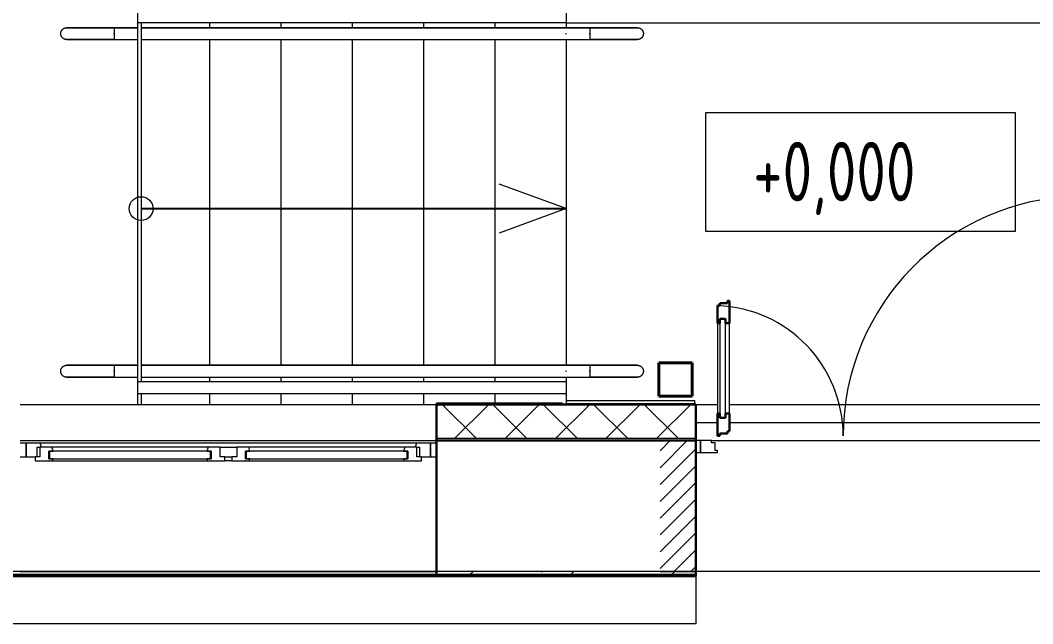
# Model space of a CAD drawing. Header units: millimetres. Extents: x -396912 to 182286, y -43638 to 41610.
# Drawn here: x -52051 to -47794, y 27552 to 30091 of the extents above; entities that cross this region are included whole.
import ezdxf

# ---------------------------------------------------------------- set-up
doc = ezdxf.new("R2010")
doc.units = ezdxf.units.MM
doc.linetypes.add('ADSK_Линия сетки', pattern=[25, 20, -2.5, 0, -2.5])
doc.linetypes.add('ADSK_Штриховая_ш2 п1_5', pattern=[4.5, 3, -1.5])
for name, color, linetype, lineweight in [('_ Окна', 7, 'Continuous', 9), ('Аннотация', 7, 'Continuous', 18), ('Двери', 252, 'Continuous', 9), ('Лестницы', 252, 'Continuous', 9), ('Несущие колонны', 252, 'Continuous', 18), ('Ограждение', 252, 'Continuous', 9), ('Окна', 252, 'Continuous', 9), ('Оси', 252, 'Continuous', 9), ('Отметки', 7, 'Continuous', 9), ('Стены внутренние', 7, 'Continuous', 18), ('Стены наружные', 7, 'Continuous', 18), ('Стены штриховка', 7, 'Continuous', 9)]:
    doc.layers.add(name, color=color, linetype=linetype, lineweight=lineweight)
doc.layers.add('Двери открывание', color=7, linetype='Continuous', lineweight=9, true_color=0xc0c0c0)
doc.layers.add('Узлы', color=7, linetype='Continuous')
doc.styles.add('GOST Common_3', font='', dxfattribs={"height": 3.5})
doc.styles.get('GOST Common_3').set_extended_font_data('GOST 2.304 type A')

# ---------------------------------------------------------------- blocks, each defined once
blk = doc.blocks.new('1 этаж')
at = {"layer": 'Двери', "lineweight": 18, "true_color": 0x636466}
h = blk.add_hatch(dxfattribs=at)
h.set_pattern_fill('FP_2', color=251, style=0, pattern_type=2)
h.set_pattern_definition([(45, (-54187.8, 27129.27), (-35.3553, 35.3553), [])])
h.paths.add_polyline_path([(-53062.8, 26854.3), (-53062.8, 27404.3), (-53212.8, 27404.3), (-53212.8, 26854.3), (-53135.8, 26854.3)])
h.paths.add_polyline_path([(-54912.8, 26854.3), (-54912.8, 27404.3), (-55062.8, 27404.3), (-55062.8, 26854.3)])
at = {"layer": '_ Окна', "color": 251, "true_color": 0x636466}
for p, q in [((-57727.8, 27394.3), (-57752.8, 27394.3)), ((-57727.8, 27336.3), (-57727.8, 27394.3)), ((-56002.8, 27394.3), (-56027.8, 27394.3)), ((-56027.8, 27394.3), (-56027.8, 27336.3)), ((-57752.8, 27336.3), (-57727.8, 27336.3)), ((-57629.8, 27360.3), (-57632.8, 27360.3)), ((-57632.8, 27360.3), (-57632.8, 27328.3)), ((-56952.8, 27360.3), (-57629.8, 27360.3)), ((-57629.8, 27360.3), (-57629.8, 27328.3)), ((-57629.8, 27328.3), (-57629.8, 27360.3)), ((-56952.8, 27328.3), (-56952.8, 27360.3)), ((-56952.8, 27360.3), (-56952.8, 27328.3)), ((-56949.8, 27360.3), (-56952.8, 27360.3)), ((-56949.8, 27328.3), (-56949.8, 27360.3)), ((-56802.8, 27360.3), (-56805.8, 27360.3)), ((-56805.8, 27360.3), (-56805.8, 27328.3)), ((-56125.8, 27360.3), (-56802.8, 27360.3)), ((-56802.8, 27360.3), (-56802.8, 27328.3)), ((-56802.8, 27328.3), (-56802.8, 27360.3)), ((-56125.8, 27328.3), (-56125.8, 27360.3)), ((-56125.8, 27360.3), (-56125.8, 27328.3)), ((-56122.8, 27360.3), (-56125.8, 27360.3)), ((-56122.8, 27328.3), (-56122.8, 27360.3)), ((-56027.8, 27336.3), (-56002.8, 27336.3)), ((-57632.8, 27328.3), (-57629.8, 27328.3)), ((-57629.8, 27328.3), (-56952.8, 27328.3)), ((-56952.8, 27328.3), (-56949.8, 27328.3)), ((-56805.8, 27328.3), (-56802.8, 27328.3)), ((-56802.8, 27328.3), (-56125.8, 27328.3)), ((-56125.8, 27328.3), (-56122.8, 27328.3))]:
    blk.add_line(p, q, dxfattribs=at)
at = {"layer": '_ Окна', "color": 251, "lineweight": 18, "true_color": 0x636466}
for p, q in [((-57668.4, 27394.3), (-57727.8, 27394.3)), ((-57727.8, 27394.3), (-57727.8, 27336.3)), ((-57681.8, 27336.3), (-57681.8, 27377.3)), ((-57681.8, 27377.3), (-57669.8, 27377.3)), ((-57669.8, 27377.3), (-57669.8, 27336.3)), ((-57619.4, 27377.3), (-57669.8, 27377.3)), ((-57663.8, 27377.3), (-57668.4, 27394.3)), ((-57614.8, 27360.3), (-57619.4, 27377.3)), ((-56963.2, 27377.3), (-56967.8, 27360.3)), ((-56912.8, 27377.3), (-56963.2, 27377.3)), ((-56912.8, 27336.3), (-56912.8, 27377.3)), ((-56842.8, 27377.3), (-56842.8, 27336.3)), ((-56792.4, 27377.3), (-56842.8, 27377.3)), ((-56787.8, 27360.3), (-56792.4, 27377.3)), ((-56136.2, 27377.3), (-56140.8, 27360.3)), ((-56085.8, 27377.3), (-56136.2, 27377.3)), ((-56087.2, 27394.3), (-56091.8, 27377.3)), ((-56027.8, 27394.3), (-56087.2, 27394.3)), ((-56085.8, 27336.3), (-56085.8, 27377.3)), ((-56085.8, 27377.3), (-56073.8, 27377.3)), ((-56073.8, 27377.3), (-56073.8, 27336.3)), ((-56027.8, 27336.3), (-56027.8, 27394.3)), ((-57727.8, 27336.3), (-57689.8, 27336.3)), ((-57669.8, 27336.3), (-57689.8, 27336.3)), ((-57689.8, 27336.3), (-57689.8, 27319.3)), ((-57632.8, 27328.3), (-57632.8, 27360.3)), ((-57632.8, 27360.3), (-57614.8, 27360.3)), ((-56967.8, 27360.3), (-56949.8, 27360.3)), ((-56949.8, 27360.3), (-56949.8, 27328.3)), ((-56892.8, 27336.3), (-56912.8, 27336.3)), ((-56892.8, 27319.3), (-56892.8, 27336.3)), ((-56842.8, 27336.3), (-56862.8, 27336.3)), ((-56862.8, 27336.3), (-56862.8, 27319.3)), ((-56805.8, 27328.3), (-56805.8, 27360.3)), ((-56805.8, 27360.3), (-56787.8, 27360.3)), ((-56140.8, 27360.3), (-56122.8, 27360.3)), ((-56122.8, 27360.3), (-56122.8, 27328.3)), ((-56065.8, 27336.3), (-56085.8, 27336.3)), ((-56065.8, 27319.3), (-56065.8, 27336.3)), ((-56065.8, 27336.3), (-56027.8, 27336.3)), ((-57689.8, 27319.3), (-57633.8, 27319.3)), ((-57633.8, 27319.3), (-57632.8, 27320.3)), ((-57614.8, 27328.3), (-57632.8, 27328.3)), ((-57632.8, 27320.3), (-57631.8, 27319.3)), ((-57631.8, 27319.3), (-57617.2, 27319.3)), ((-57617.2, 27319.3), (-57614.8, 27328.3)), ((-56949.8, 27328.3), (-56967.8, 27328.3)), ((-56967.8, 27328.3), (-56965.4, 27319.3)), ((-56965.4, 27319.3), (-56950.8, 27319.3)), ((-56950.8, 27319.3), (-56949.8, 27320.3)), ((-56949.8, 27320.3), (-56948.8, 27319.3)), ((-56948.8, 27319.3), (-56892.8, 27319.3)), ((-56862.8, 27319.3), (-56806.8, 27319.3)), ((-56806.8, 27319.3), (-56805.8, 27320.3)), ((-56787.8, 27328.3), (-56805.8, 27328.3)), ((-56805.8, 27320.3), (-56804.8, 27319.3)), ((-56804.8, 27319.3), (-56790.2, 27319.3)), ((-56790.2, 27319.3), (-56787.8, 27328.3)), ((-56122.8, 27328.3), (-56140.8, 27328.3)), ((-56140.8, 27328.3), (-56138.4, 27319.3)), ((-56138.4, 27319.3), (-56123.8, 27319.3)), ((-56123.8, 27319.3), (-56122.8, 27320.3)), ((-56122.8, 27320.3), (-56121.8, 27319.3)), ((-56121.8, 27319.3), (-56065.8, 27319.3))]:
    blk.add_line(p, q, dxfattribs=at)
at = {"layer": 'Аннотация', "color": 251, "lineweight": 20, "true_color": 0x636466}
for p, q in [((-54869.9, 28284.4), (-54869.9, 28784.4)), ((-54869.9, 28784.4), (-53569.9, 28784.4)), ((-53569.9, 28784.4), (-53569.9, 28284.4)), ((-55457.8, 28380.3), (-55739.7, 28482.9)), ((-55457.8, 28380.3), (-55739.7, 28277.7)), ((-53569.9, 28284.4), (-54869.9, 28284.4))]:
    blk.add_line(p, q, dxfattribs=at)
blk.add_circle((-57244.8, 28380.3), 50, dxfattribs=at)
at = {"layer": 'Двери', "color": 251, "lineweight": 30, "true_color": 0x636466}
for p, q in [((-54811.8, 27972.3), (-54820.8, 27972.3)), ((-54820.8, 27972.3), (-54820.8, 27898.3)), ((-54779.8, 27982.3), (-54811.8, 27982.3)), ((-54811.8, 27982.3), (-54811.8, 27972.3)), ((-54770.8, 27992.3), (-54779.8, 27992.3)), ((-54779.8, 27992.3), (-54779.8, 27982.3)), ((-54770.8, 27898.3), (-54770.8, 27992.3)), ((-54811.8, 27898.3), (-54820.8, 27898.3)), ((-54811.8, 27916.3), (-54811.8, 27898.3)), ((-54787.8, 27916.3), (-54811.8, 27916.3)), ((-54787.8, 27898.3), (-54787.8, 27916.3)), ((-54770.8, 27898.3), (-54787.8, 27898.3)), ((-54820.8, 27518.3), (-54820.8, 27424.3)), ((-54811.8, 27518.3), (-54820.8, 27518.3)), ((-54811.8, 27500.3), (-54811.8, 27518.3)), ((-54787.8, 27518.3), (-54787.8, 27500.3)), ((-54770.8, 27518.3), (-54787.8, 27518.3)), ((-54770.8, 27444.3), (-54770.8, 27518.3)), ((-54787.8, 27500.3), (-54811.8, 27500.3)), ((-54820.8, 27424.3), (-54811.8, 27424.3)), ((-54811.8, 27424.3), (-54811.8, 27434.3)), ((-54811.8, 27434.3), (-54779.8, 27434.3)), ((-54779.8, 27434.3), (-54779.8, 27444.3)), ((-54779.8, 27444.3), (-54770.8, 27444.3))]:
    blk.add_line(p, q, dxfattribs=at)
at = {"layer": 'Двери', "color": 251, "true_color": 0x636466}
for p, q in [((-54820.8, 27898.3), (-54820.8, 27518.3)), ((-54811.8, 27916.3), (-54811.8, 27500.3)), ((-54787.8, 27916.3), (-54811.8, 27916.3)), ((-54787.8, 27500.3), (-54787.8, 27916.3)), ((-54770.8, 27518.3), (-54770.8, 27898.3)), ((-54811.8, 27500.3), (-54787.8, 27500.3)), ((-54912.8, 27404.3), (-54912.8, 27354.3)), ((-54892.8, 27404.3), (-54912.8, 27404.3)), ((-54892.8, 27354.3), (-54892.8, 27404.3)), ((-54845.8, 27404.3), (-54892.8, 27404.3)), ((-54892.8, 27404.3), (-54892.8, 27354.3)), ((-54845.8, 27395.3), (-54845.8, 27404.3)), ((-54830.8, 27395.3), (-54845.8, 27395.3)), ((-54830.8, 27363.3), (-54830.8, 27395.3)), ((-54912.8, 27354.3), (-54892.8, 27354.3)), ((-54892.8, 27354.3), (-54820.8, 27354.3)), ((-54820.8, 27363.3), (-54830.8, 27363.3)), ((-54820.8, 27354.3), (-54820.8, 27363.3))]:
    blk.add_line(p, q, dxfattribs=at)
at = {"layer": 'Двери', "color": 251, "linetype": 'ADSK_Штриховая_ш2 п1_5', "true_color": 0x636466}
for p, q in [((-54912.8, 27404.3), (-55062.8, 27404.3)), ((-54912.8, 26854.3), (-54912.8, 27404.3)), ((-55062.8, 26854.3), (-54912.8, 26854.3))]:
    blk.add_line(p, q, dxfattribs=at)
at = {"layer": 'Двери открывание', "color": 251, "true_color": 0x636466}
for centre, radius, start, end in [((-53284.8, 27424.3), 1008, 91.1369, 180), ((-54840.8, 27424.3), 548, 0, 87.9084)]:
    blk.add_arc(centre, radius, start, end, dxfattribs=at)
at = {"layer": 'Лестницы', "color": 251, "true_color": 0x636466}
for p, q in [((-56957.8, 29161.3), (-56957.8, 29141.3)), ((-56957.8, 29161.3), (-56957.8, 29141.3)), ((-56657.8, 29161.3), (-56657.8, 29141.3)), ((-56657.8, 29161.3), (-56657.8, 29141.3)), ((-56357.8, 29161.3), (-56357.8, 29141.3)), ((-56357.8, 29161.3), (-56357.8, 29141.3)), ((-56057.8, 29161.3), (-56057.8, 29141.3)), ((-56057.8, 29161.3), (-56057.8, 29141.3)), ((-55757.8, 29161.3), (-55757.8, 29141.3)), ((-55757.8, 29161.3), (-55757.8, 29141.3)), ((-55457.8, 29161.3), (-55457.8, 29141.3)), ((-55457.8, 29161.3), (-55457.8, 29141.3)), ((-56957.8, 29091.3), (-56957.8, 27721.3)), ((-56957.8, 29091.3), (-56957.8, 27721.3)), ((-56657.8, 29091.3), (-56657.8, 27721.3)), ((-56657.8, 29091.3), (-56657.8, 27721.3)), ((-56357.8, 29091.3), (-56357.8, 27721.3)), ((-56357.8, 29091.3), (-56357.8, 27721.3)), ((-56057.8, 29091.3), (-56057.8, 27721.3)), ((-56057.8, 29091.3), (-56057.8, 27721.3)), ((-55757.8, 29091.3), (-55757.8, 27721.3)), ((-55757.8, 29091.3), (-55757.8, 27721.3)), ((-55457.8, 29091.3), (-55457.8, 27721.3)), ((-55457.8, 29091.3), (-55457.8, 27721.3)), ((-56957.8, 27671.3), (-56957.8, 27651.3)), ((-56957.8, 27671.3), (-56957.8, 27651.3)), ((-56657.8, 27671.3), (-56657.8, 27651.3)), ((-56657.8, 27671.3), (-56657.8, 27651.3)), ((-56357.8, 27671.3), (-56357.8, 27651.3)), ((-56357.8, 27671.3), (-56357.8, 27651.3)), ((-56057.8, 27671.3), (-56057.8, 27651.3)), ((-56057.8, 27671.3), (-56057.8, 27651.3)), ((-55757.8, 27671.3), (-55757.8, 27651.3)), ((-55757.8, 27671.3), (-55757.8, 27651.3)), ((-55457.8, 27671.3), (-55457.8, 27651.3)), ((-55457.8, 27671.3), (-55457.8, 27651.3)), ((-56957.8, 27601.3), (-56957.8, 27556.3)), ((-56957.8, 27601.3), (-56957.8, 27556.3)), ((-56657.8, 27601.3), (-56657.8, 27556.3)), ((-56657.8, 27601.3), (-56657.8, 27556.3)), ((-56357.8, 27601.3), (-56357.8, 27556.3)), ((-56357.8, 27601.3), (-56357.8, 27556.3)), ((-56057.8, 27601.3), (-56057.8, 27556.3)), ((-56057.8, 27601.3), (-56057.8, 27556.3)), ((-55757.8, 27601.3), (-55757.8, 27561.3)), ((-55757.8, 27601.3), (-55757.8, 27561.3)), ((-55457.8, 27601.3), (-55457.8, 27573.8)), ((-55457.8, 27601.3), (-55457.8, 27573.8)), ((-55457.8, 27558.8), (-55457.8, 27556.3)), ((-55457.8, 27558.8), (-55457.8, 27556.3)), ((-54912.8, 27480.3), (-54820.8, 27480.3)), ((-54770.8, 27480.3), (-53354.8, 27480.3))]:
    blk.add_line(p, q, dxfattribs=at)
at = {"layer": 'Несущие колонны', "color": 251, "lineweight": 40, "true_color": 0x636466}
for p, q in [((-55067.8, 27591.3), (-55067.8, 27731.3)), ((-55067.8, 27731.3), (-54927.8, 27731.3)), ((-54927.8, 27731.3), (-55067.8, 27731.3)), ((-55067.8, 27731.3), (-55067.8, 27591.3)), ((-54927.8, 27731.3), (-54927.8, 27591.3)), ((-54927.8, 27591.3), (-54927.8, 27731.3)), ((-54927.8, 27591.3), (-55067.8, 27591.3)), ((-55067.8, 27591.3), (-54927.8, 27591.3))]:
    blk.add_line(p, q, dxfattribs=at)
at = {"layer": 'Ограждение', "color": 251, "true_color": 0x636466}
for p, q in [((-57257.8, 29161.3), (-57257.8, 29211.3)), ((-55457.8, 29211.3), (-55457.8, 29161.3)), ((-55457.8, 29161.3), (-57257.8, 29161.3)), ((-55457.8, 29161.3), (-53212.8, 29161.3)), ((-57257.8, 29141.3), (-57357.8, 29141.3)), ((-57357.8, 29141.3), (-57357.8, 29091.3)), ((-57357.8, 29141.3), (-57257.8, 29141.3)), ((-57357.8, 29118.6), (-57357.8, 29113.9)), ((-57357.8, 29116.3), (-57357.8, 29118.6)), ((-55451.3, 29141.3), (-57244.8, 29141.3)), ((-57244.8, 29141.3), (-55457.8, 29141.3)), ((-55457.8, 29141.3), (-55357.8, 29141.3)), ((-55357.8, 29141.3), (-55451.3, 29141.3)), ((-55357.8, 29141.3), (-55357.8, 29091.3)), ((-55357.8, 29113.9), (-55357.8, 29118.6)), ((-55357.8, 29118.6), (-55357.8, 29116.3)), ((-57357.8, 29113.9), (-57357.8, 29116.3)), ((-57357.8, 29091.3), (-57257.8, 29091.3)), ((-57357.8, 29091.3), (-57257.8, 29091.3)), ((-57244.8, 29091.3), (-55451.3, 29091.3)), ((-57244.8, 29091.3), (-55457.8, 29091.3)), ((-55457.8, 29091.3), (-55357.8, 29091.3)), ((-55451.3, 29091.3), (-55357.8, 29091.3)), ((-55357.8, 29116.3), (-55357.8, 29113.9)), ((-57257.8, 27721.3), (-57357.8, 27721.3)), ((-57357.8, 27721.3), (-57357.8, 27671.3)), ((-57357.8, 27721.3), (-57257.8, 27721.3)), ((-55451.3, 27721.3), (-57244.8, 27721.3)), ((-57244.8, 27721.3), (-55457.8, 27721.3)), ((-55457.8, 27721.3), (-55357.8, 27721.3)), ((-55357.8, 27721.3), (-55451.3, 27721.3)), ((-55357.8, 27721.3), (-55357.8, 27671.3)), ((-57357.8, 27698.6), (-57357.8, 27693.9)), ((-57357.8, 27696.3), (-57357.8, 27698.6)), ((-57357.8, 27693.9), (-57357.8, 27696.3)), ((-57357.8, 27671.3), (-57257.8, 27671.3)), ((-57357.8, 27671.3), (-57257.8, 27671.3)), ((-57244.8, 27671.3), (-55451.3, 27671.3)), ((-57244.8, 27671.3), (-55457.8, 27671.3)), ((-55457.8, 27671.3), (-55357.8, 27671.3)), ((-55451.3, 27671.3), (-55357.8, 27671.3)), ((-55357.8, 27693.9), (-55357.8, 27698.6)), ((-55357.8, 27698.6), (-55357.8, 27696.3)), ((-55357.8, 27696.3), (-55357.8, 27693.9)), ((-57257.8, 27601.3), (-57257.8, 27651.3)), ((-55457.8, 27651.3), (-57257.8, 27651.3)), ((-55457.8, 27651.3), (-55457.8, 27601.3)), ((-55457.8, 27601.3), (-57257.8, 27601.3)), ((-57752.8, 26854.3), (-56002.8, 26854.3)), ((-54912.8, 26834.3), (-54912.8, 26634.3)), ((-54912.8, 26634.3), (-58442.8, 26634.3))]:
    blk.add_line(p, q, dxfattribs=at)
at = {"layer": 'Ограждение', "color": 251, "true_color": 0x636466, "flags": 128}
for points in [[(-57582.8, 29116.3), (-57582.8, 29117.3), (-57582.7, 29118.3), (-57582.6, 29119.3), (-57582.5, 29120.3), (-57582.3, 29121.2), (-57582.1, 29122.2), (-57581.8, 29123.2), (-57581.5, 29124.1), (-57581.2, 29125.1), (-57580.8, 29126), (-57580.4, 29126.9), (-57580, 29127.8), (-57579.5, 29128.7), (-57579, 29129.5), (-57578.4, 29130.4), (-57577.9, 29131.2), (-57577.2, 29132), (-57576.6, 29132.8), (-57575.9, 29133.5), (-57575.2, 29134.2), (-57574.5, 29134.9), (-57573.7, 29135.5), (-57572.9, 29136.2), (-57572.1, 29136.7), (-57571.3, 29137.3), (-57570.5, 29137.8), (-57569.6, 29138.3), (-57568.7, 29138.8), (-57567.8, 29139.2), (-57566.9, 29139.6), (-57565.9, 29139.9), (-57565, 29140.2), (-57564, 29140.5), (-57563, 29140.7), (-57562.1, 29140.9), (-57561.1, 29141.1), (-57560.1, 29141.2), (-57559.1, 29141.2), (-57558.1, 29141.3), (-57557.8, 29141.3)], [(-57357.8, 29141.3), (-57365.8, 29141.3), (-57373.8, 29141.3), (-57381.7, 29141.3), (-57389.7, 29141.3), (-57397.5, 29141.3), (-57405.3, 29141.3), (-57413.1, 29141.3), (-57420.7, 29141.3), (-57428.3, 29141.3), (-57435.7, 29141.3), (-57443, 29141.3), (-57450.2, 29141.3), (-57457.2, 29141.3), (-57464, 29141.3), (-57470.7, 29141.3), (-57477.2, 29141.3), (-57483.6, 29141.3), (-57489.7, 29141.3), (-57495.6, 29141.3), (-57501.3, 29141.3), (-57506.7, 29141.3), (-57511.9, 29141.3), (-57516.9, 29141.3), (-57521.6, 29141.3), (-57526.1, 29141.3), (-57530.3, 29141.3), (-57534.2, 29141.3), (-57537.8, 29141.3), (-57541.2, 29141.3), (-57544.2, 29141.3), (-57547, 29141.3), (-57549.4, 29141.3), (-57551.5, 29141.3), (-57553.4, 29141.3), (-57554.9, 29141.3), (-57556.1, 29141.3), (-57557, 29141.3), (-57557.5, 29141.3), (-57557.8, 29141.3), (-57557.8, 29141.3)], [(-57557.8, 29141.3), (-57557.6, 29141.3), (-57557.2, 29141.3), (-57556.4, 29141.3), (-57555.2, 29141.3), (-57553.8, 29141.3), (-57552.1, 29141.3), (-57550, 29141.3), (-57547.6, 29141.3), (-57545, 29141.3), (-57542, 29141.3), (-57538.8, 29141.3), (-57535.2, 29141.3), (-57531.4, 29141.3), (-57527.3, 29141.3), (-57522.9, 29141.3), (-57518.2, 29141.3), (-57513.3, 29141.3), (-57508.2, 29141.3), (-57502.8, 29141.3), (-57497.1, 29141.3), (-57491.3, 29141.3), (-57485.2, 29141.3), (-57479, 29141.3), (-57472.5, 29141.3), (-57465.9, 29141.3), (-57459, 29141.3), (-57452.1, 29141.3), (-57444.9, 29141.3), (-57437.7, 29141.3), (-57430.3, 29141.3), (-57422.8, 29141.3), (-57415.1, 29141.3), (-57407.4, 29141.3), (-57399.6, 29141.3), (-57391.8, 29141.3), (-57383.9, 29141.3), (-57375.9, 29141.3), (-57368, 29141.3), (-57360, 29141.3), (-57357.8, 29141.3)], [(-55357.8, 29141.3), (-55349.8, 29141.3), (-55341.8, 29141.3), (-55333.9, 29141.3), (-55325.9, 29141.3), (-55318.1, 29141.3), (-55310.3, 29141.3), (-55302.5, 29141.3), (-55294.9, 29141.3), (-55287.3, 29141.3), (-55279.9, 29141.3), (-55272.6, 29141.3), (-55265.4, 29141.3), (-55258.4, 29141.3), (-55251.6, 29141.3), (-55244.9, 29141.3), (-55238.4, 29141.3), (-55232, 29141.3), (-55225.9, 29141.3), (-55220, 29141.3), (-55214.3, 29141.3), (-55208.9, 29141.3), (-55203.7, 29141.3), (-55198.7, 29141.3), (-55194, 29141.3), (-55189.5, 29141.3), (-55185.3, 29141.3), (-55181.4, 29141.3), (-55177.8, 29141.3), (-55174.4, 29141.3), (-55171.4, 29141.3), (-55168.6, 29141.3), (-55166.2, 29141.3), (-55164.1, 29141.3), (-55162.2, 29141.3), (-55160.7, 29141.3), (-55159.5, 29141.3), (-55158.6, 29141.3), (-55158.1, 29141.3), (-55157.8, 29141.3), (-55157.8, 29141.3)], [(-55157.8, 29141.3), (-55158, 29141.3), (-55158.4, 29141.3), (-55159.2, 29141.3), (-55160.4, 29141.3), (-55161.8, 29141.3), (-55163.5, 29141.3), (-55165.6, 29141.3), (-55168, 29141.3), (-55170.6, 29141.3), (-55173.6, 29141.3), (-55176.9, 29141.3), (-55180.4, 29141.3), (-55184.2, 29141.3), (-55188.4, 29141.3), (-55192.7, 29141.3), (-55197.4, 29141.3), (-55202.3, 29141.3), (-55207.4, 29141.3), (-55212.8, 29141.3), (-55218.5, 29141.3), (-55224.3, 29141.3), (-55230.4, 29141.3), (-55236.6, 29141.3), (-55243.1, 29141.3), (-55249.7, 29141.3), (-55256.6, 29141.3), (-55263.5, 29141.3), (-55270.7, 29141.3), (-55277.9, 29141.3), (-55285.3, 29141.3), (-55292.8, 29141.3), (-55300.5, 29141.3), (-55308.2, 29141.3), (-55316, 29141.3), (-55323.8, 29141.3), (-55331.7, 29141.3), (-55339.7, 29141.3), (-55347.6, 29141.3), (-55355.6, 29141.3), (-55357.8, 29141.3)], [(-55157.8, 29141.3), (-55156.8, 29141.2), (-55155.8, 29141.2), (-55154.8, 29141.1), (-55153.8, 29140.9), (-55152.8, 29140.8), (-55151.9, 29140.6), (-55150.9, 29140.3), (-55149.9, 29140), (-55149, 29139.7), (-55148.1, 29139.3), (-55147.2, 29138.9), (-55146.3, 29138.4), (-55145.4, 29138), (-55144.5, 29137.5), (-55143.7, 29136.9), (-55142.9, 29136.3), (-55142.1, 29135.7), (-55141.3, 29135.1), (-55140.6, 29134.4), (-55139.9, 29133.7), (-55139.2, 29133), (-55138.5, 29132.2), (-55137.9, 29131.4), (-55137.3, 29130.6), (-55136.8, 29129.8), (-55136.2, 29128.9), (-55135.8, 29128.1), (-55135.3, 29127.2), (-55134.9, 29126.3), (-55134.5, 29125.3), (-55134.2, 29124.4), (-55133.9, 29123.4), (-55133.6, 29122.5), (-55133.4, 29121.5), (-55133.2, 29120.5), (-55133, 29119.5), (-55132.9, 29118.5), (-55132.8, 29117.5), (-55132.8, 29116.5), (-55132.8, 29116.3)], [(-57557.8, 29091.3), (-57558.8, 29091.3), (-57559.8, 29091.3), (-57560.8, 29091.4), (-57561.8, 29091.6), (-57562.8, 29091.8), (-57563.7, 29092), (-57564.7, 29092.2), (-57565.7, 29092.5), (-57566.6, 29092.9), (-57567.5, 29093.2), (-57568.5, 29093.7), (-57569.3, 29094.1), (-57570.2, 29094.6), (-57571.1, 29095.1), (-57571.9, 29095.6), (-57572.7, 29096.2), (-57573.5, 29096.8), (-57574.3, 29097.5), (-57575, 29098.1), (-57575.7, 29098.9), (-57576.4, 29099.6), (-57577.1, 29100.3), (-57577.7, 29101.1), (-57578.3, 29101.9), (-57578.8, 29102.8), (-57579.4, 29103.6), (-57579.9, 29104.5), (-57580.3, 29105.4), (-57580.7, 29106.3), (-57581.1, 29107.2), (-57581.4, 29108.1), (-57581.8, 29109.1), (-57582, 29110.1), (-57582.2, 29111), (-57582.4, 29112), (-57582.6, 29113), (-57582.7, 29114), (-57582.8, 29115), (-57582.8, 29116), (-57582.8, 29116.3)], [(-57357.8, 29091.3), (-57365.8, 29091.3), (-57373.8, 29091.3), (-57381.7, 29091.3), (-57389.7, 29091.3), (-57397.5, 29091.3), (-57405.3, 29091.3), (-57413.1, 29091.3), (-57420.7, 29091.3), (-57428.3, 29091.3), (-57435.7, 29091.3), (-57443, 29091.3), (-57450.2, 29091.3), (-57457.2, 29091.3), (-57464, 29091.3), (-57470.7, 29091.3), (-57477.2, 29091.3), (-57483.6, 29091.3), (-57489.7, 29091.3), (-57495.6, 29091.3), (-57501.3, 29091.3), (-57506.7, 29091.3), (-57511.9, 29091.3), (-57516.9, 29091.3), (-57521.6, 29091.3), (-57526.1, 29091.3), (-57530.3, 29091.3), (-57534.2, 29091.3), (-57537.8, 29091.3), (-57541.2, 29091.3), (-57544.2, 29091.3), (-57547, 29091.3), (-57549.4, 29091.3), (-57551.5, 29091.3), (-57553.4, 29091.3), (-57554.9, 29091.3), (-57556.1, 29091.3), (-57557, 29091.3), (-57557.5, 29091.3), (-57557.8, 29091.3), (-57557.8, 29091.3)], [(-57557.8, 29091.3), (-57557.6, 29091.3), (-57557.2, 29091.3), (-57556.4, 29091.3), (-57555.2, 29091.3), (-57553.8, 29091.3), (-57552.1, 29091.3), (-57550, 29091.3), (-57547.6, 29091.3), (-57545, 29091.3), (-57542, 29091.3), (-57538.8, 29091.3), (-57535.2, 29091.3), (-57531.4, 29091.3), (-57527.3, 29091.3), (-57522.9, 29091.3), (-57518.2, 29091.3), (-57513.3, 29091.3), (-57508.2, 29091.3), (-57502.8, 29091.3), (-57497.1, 29091.3), (-57491.3, 29091.3), (-57485.2, 29091.3), (-57479, 29091.3), (-57472.5, 29091.3), (-57465.9, 29091.3), (-57459, 29091.3), (-57452.1, 29091.3), (-57444.9, 29091.3), (-57437.7, 29091.3), (-57430.3, 29091.3), (-57422.8, 29091.3), (-57415.1, 29091.3), (-57407.4, 29091.3), (-57399.6, 29091.3), (-57391.8, 29091.3), (-57383.9, 29091.3), (-57375.9, 29091.3), (-57368, 29091.3), (-57360, 29091.3), (-57357.8, 29091.3)], [(-55357.8, 29091.3), (-55349.8, 29091.3), (-55341.8, 29091.3), (-55333.9, 29091.3), (-55325.9, 29091.3), (-55318.1, 29091.3), (-55310.3, 29091.3), (-55302.5, 29091.3), (-55294.9, 29091.3), (-55287.3, 29091.3), (-55279.9, 29091.3), (-55272.6, 29091.3), (-55265.4, 29091.3), (-55258.4, 29091.3), (-55251.6, 29091.3), (-55244.9, 29091.3), (-55238.4, 29091.3), (-55232, 29091.3), (-55225.9, 29091.3), (-55220, 29091.3), (-55214.3, 29091.3), (-55208.9, 29091.3), (-55203.7, 29091.3), (-55198.7, 29091.3), (-55194, 29091.3), (-55189.5, 29091.3), (-55185.3, 29091.3), (-55181.4, 29091.3), (-55177.8, 29091.3), (-55174.4, 29091.3), (-55171.4, 29091.3), (-55168.6, 29091.3), (-55166.2, 29091.3), (-55164.1, 29091.3), (-55162.2, 29091.3), (-55160.7, 29091.3), (-55159.5, 29091.3), (-55158.6, 29091.3), (-55158.1, 29091.3), (-55157.8, 29091.3), (-55157.8, 29091.3)], [(-55157.8, 29091.3), (-55158, 29091.3), (-55158.4, 29091.3), (-55159.2, 29091.3), (-55160.4, 29091.3), (-55161.8, 29091.3), (-55163.5, 29091.3), (-55165.6, 29091.3), (-55168, 29091.3), (-55170.6, 29091.3), (-55173.6, 29091.3), (-55176.9, 29091.3), (-55180.4, 29091.3), (-55184.2, 29091.3), (-55188.4, 29091.3), (-55192.7, 29091.3), (-55197.4, 29091.3), (-55202.3, 29091.3), (-55207.4, 29091.3), (-55212.8, 29091.3), (-55218.5, 29091.3), (-55224.3, 29091.3), (-55230.4, 29091.3), (-55236.6, 29091.3), (-55243.1, 29091.3), (-55249.7, 29091.3), (-55256.6, 29091.3), (-55263.5, 29091.3), (-55270.7, 29091.3), (-55277.9, 29091.3), (-55285.3, 29091.3), (-55292.8, 29091.3), (-55300.5, 29091.3), (-55308.2, 29091.3), (-55316, 29091.3), (-55323.8, 29091.3), (-55331.7, 29091.3), (-55339.7, 29091.3), (-55347.6, 29091.3), (-55355.6, 29091.3), (-55357.8, 29091.3)], [(-55132.8, 29116.3), (-55132.8, 29115.3), (-55132.9, 29114.3), (-55133, 29113.3), (-55133.1, 29112.3), (-55133.3, 29111.3), (-55133.5, 29110.3), (-55133.8, 29109.4), (-55134.1, 29108.4), (-55134.4, 29107.5), (-55134.8, 29106.5), (-55135.2, 29105.6), (-55135.6, 29104.7), (-55136.1, 29103.8), (-55136.6, 29103), (-55137.2, 29102.2), (-55137.7, 29101.3), (-55138.4, 29100.5), (-55139, 29099.8), (-55139.7, 29099), (-55140.4, 29098.3), (-55141.1, 29097.7), (-55141.9, 29097), (-55142.7, 29096.4), (-55143.5, 29095.8), (-55144.3, 29095.2), (-55145.1, 29094.7), (-55146, 29094.2), (-55146.9, 29093.8), (-55147.8, 29093.3), (-55148.7, 29093), (-55149.7, 29092.6), (-55150.6, 29092.3), (-55151.6, 29092.1), (-55152.6, 29091.8), (-55153.6, 29091.6), (-55154.5, 29091.5), (-55155.5, 29091.4), (-55156.5, 29091.3), (-55157.5, 29091.3), (-55157.8, 29091.3)], [(-57582.8, 27696.3), (-57582.8, 27697.3), (-57582.7, 27698.3), (-57582.6, 27699.3), (-57582.5, 27700.3), (-57582.3, 27701.2), (-57582.1, 27702.2), (-57581.8, 27703.2), (-57581.5, 27704.1), (-57581.2, 27705.1), (-57580.8, 27706), (-57580.4, 27706.9), (-57580, 27707.8), (-57579.5, 27708.7), (-57579, 27709.5), (-57578.4, 27710.4), (-57577.9, 27711.2), (-57577.2, 27712), (-57576.6, 27712.8), (-57575.9, 27713.5), (-57575.2, 27714.2), (-57574.5, 27714.9), (-57573.7, 27715.5), (-57572.9, 27716.2), (-57572.1, 27716.7), (-57571.3, 27717.3), (-57570.5, 27717.8), (-57569.6, 27718.3), (-57568.7, 27718.8), (-57567.8, 27719.2), (-57566.9, 27719.6), (-57565.9, 27719.9), (-57565, 27720.2), (-57564, 27720.5), (-57563, 27720.7), (-57562.1, 27720.9), (-57561.1, 27721.1), (-57560.1, 27721.2), (-57559.1, 27721.2), (-57558.1, 27721.3), (-57557.8, 27721.3)], [(-57357.8, 27721.3), (-57365.8, 27721.3), (-57373.8, 27721.3), (-57381.7, 27721.3), (-57389.7, 27721.3), (-57397.5, 27721.3), (-57405.3, 27721.3), (-57413.1, 27721.3), (-57420.7, 27721.3), (-57428.3, 27721.3), (-57435.7, 27721.3), (-57443, 27721.3), (-57450.2, 27721.3), (-57457.2, 27721.3), (-57464, 27721.3), (-57470.7, 27721.3), (-57477.2, 27721.3), (-57483.6, 27721.3), (-57489.7, 27721.3), (-57495.6, 27721.3), (-57501.3, 27721.3), (-57506.7, 27721.3), (-57511.9, 27721.3), (-57516.9, 27721.3), (-57521.6, 27721.3), (-57526.1, 27721.3), (-57530.3, 27721.3), (-57534.2, 27721.3), (-57537.8, 27721.3), (-57541.2, 27721.3), (-57544.2, 27721.3), (-57547, 27721.3), (-57549.4, 27721.3), (-57551.5, 27721.3), (-57553.4, 27721.3), (-57554.9, 27721.3), (-57556.1, 27721.3), (-57557, 27721.3), (-57557.5, 27721.3), (-57557.8, 27721.3), (-57557.8, 27721.3)], [(-57557.8, 27721.3), (-57557.6, 27721.3), (-57557.2, 27721.3), (-57556.4, 27721.3), (-57555.2, 27721.3), (-57553.8, 27721.3), (-57552.1, 27721.3), (-57550, 27721.3), (-57547.6, 27721.3), (-57545, 27721.3), (-57542, 27721.3), (-57538.8, 27721.3), (-57535.2, 27721.3), (-57531.4, 27721.3), (-57527.3, 27721.3), (-57522.9, 27721.3), (-57518.2, 27721.3), (-57513.3, 27721.3), (-57508.2, 27721.3), (-57502.8, 27721.3), (-57497.1, 27721.3), (-57491.3, 27721.3), (-57485.2, 27721.3), (-57479, 27721.3), (-57472.5, 27721.3), (-57465.9, 27721.3), (-57459, 27721.3), (-57452.1, 27721.3), (-57444.9, 27721.3), (-57437.7, 27721.3), (-57430.3, 27721.3), (-57422.8, 27721.3), (-57415.1, 27721.3), (-57407.4, 27721.3), (-57399.6, 27721.3), (-57391.8, 27721.3), (-57383.9, 27721.3), (-57375.9, 27721.3), (-57368, 27721.3), (-57360, 27721.3), (-57357.8, 27721.3)], [(-55357.8, 27721.3), (-55349.8, 27721.3), (-55341.8, 27721.3), (-55333.9, 27721.3), (-55325.9, 27721.3), (-55318.1, 27721.3), (-55310.3, 27721.3), (-55302.5, 27721.3), (-55294.9, 27721.3), (-55287.3, 27721.3), (-55279.9, 27721.3), (-55272.6, 27721.3), (-55265.4, 27721.3), (-55258.4, 27721.3), (-55251.6, 27721.3), (-55244.9, 27721.3), (-55238.4, 27721.3), (-55232, 27721.3), (-55225.9, 27721.3), (-55220, 27721.3), (-55214.3, 27721.3), (-55208.9, 27721.3), (-55203.7, 27721.3), (-55198.7, 27721.3), (-55194, 27721.3), (-55189.5, 27721.3), (-55185.3, 27721.3), (-55181.4, 27721.3), (-55177.8, 27721.3), (-55174.4, 27721.3), (-55171.4, 27721.3), (-55168.6, 27721.3), (-55166.2, 27721.3), (-55164.1, 27721.3), (-55162.2, 27721.3), (-55160.7, 27721.3), (-55159.5, 27721.3), (-55158.6, 27721.3), (-55158.1, 27721.3), (-55157.8, 27721.3), (-55157.8, 27721.3)], [(-55157.8, 27721.3), (-55158, 27721.3), (-55158.4, 27721.3), (-55159.2, 27721.3), (-55160.4, 27721.3), (-55161.8, 27721.3), (-55163.5, 27721.3), (-55165.6, 27721.3), (-55168, 27721.3), (-55170.6, 27721.3), (-55173.6, 27721.3), (-55176.9, 27721.3), (-55180.4, 27721.3), (-55184.2, 27721.3), (-55188.4, 27721.3), (-55192.7, 27721.3), (-55197.4, 27721.3), (-55202.3, 27721.3), (-55207.4, 27721.3), (-55212.8, 27721.3), (-55218.5, 27721.3), (-55224.3, 27721.3), (-55230.4, 27721.3), (-55236.6, 27721.3), (-55243.1, 27721.3), (-55249.7, 27721.3), (-55256.6, 27721.3), (-55263.5, 27721.3), (-55270.7, 27721.3), (-55277.9, 27721.3), (-55285.3, 27721.3), (-55292.8, 27721.3), (-55300.5, 27721.3), (-55308.2, 27721.3), (-55316, 27721.3), (-55323.8, 27721.3), (-55331.7, 27721.3), (-55339.7, 27721.3), (-55347.6, 27721.3), (-55355.6, 27721.3), (-55357.8, 27721.3)], [(-55157.8, 27721.3), (-55156.8, 27721.2), (-55155.8, 27721.2), (-55154.8, 27721.1), (-55153.8, 27720.9), (-55152.8, 27720.8), (-55151.9, 27720.6), (-55150.9, 27720.3), (-55149.9, 27720), (-55149, 27719.7), (-55148.1, 27719.3), (-55147.2, 27718.9), (-55146.3, 27718.4), (-55145.4, 27718), (-55144.5, 27717.5), (-55143.7, 27716.9), (-55142.9, 27716.3), (-55142.1, 27715.7), (-55141.3, 27715.1), (-55140.6, 27714.4), (-55139.9, 27713.7), (-55139.2, 27713), (-55138.5, 27712.2), (-55137.9, 27711.4), (-55137.3, 27710.6), (-55136.8, 27709.8), (-55136.2, 27708.9), (-55135.8, 27708.1), (-55135.3, 27707.2), (-55134.9, 27706.3), (-55134.5, 27705.3), (-55134.2, 27704.4), (-55133.9, 27703.4), (-55133.6, 27702.5), (-55133.4, 27701.5), (-55133.2, 27700.5), (-55133, 27699.5), (-55132.9, 27698.5), (-55132.8, 27697.5), (-55132.8, 27696.5), (-55132.8, 27696.3)], [(-57557.8, 27671.3), (-57558.8, 27671.3), (-57559.8, 27671.3), (-57560.8, 27671.4), (-57561.8, 27671.6), (-57562.8, 27671.8), (-57563.7, 27672), (-57564.7, 27672.2), (-57565.7, 27672.5), (-57566.6, 27672.9), (-57567.5, 27673.2), (-57568.5, 27673.7), (-57569.3, 27674.1), (-57570.2, 27674.6), (-57571.1, 27675.1), (-57571.9, 27675.6), (-57572.7, 27676.2), (-57573.5, 27676.8), (-57574.3, 27677.5), (-57575, 27678.1), (-57575.7, 27678.9), (-57576.4, 27679.6), (-57577.1, 27680.3), (-57577.7, 27681.1), (-57578.3, 27681.9), (-57578.8, 27682.8), (-57579.4, 27683.6), (-57579.9, 27684.5), (-57580.3, 27685.4), (-57580.7, 27686.3), (-57581.1, 27687.2), (-57581.4, 27688.1), (-57581.8, 27689.1), (-57582, 27690.1), (-57582.2, 27691), (-57582.4, 27692), (-57582.6, 27693), (-57582.7, 27694), (-57582.8, 27695), (-57582.8, 27696), (-57582.8, 27696.3)], [(-57357.8, 27671.3), (-57365.8, 27671.3), (-57373.8, 27671.3), (-57381.7, 27671.3), (-57389.7, 27671.3), (-57397.5, 27671.3), (-57405.3, 27671.3), (-57413.1, 27671.3), (-57420.7, 27671.3), (-57428.3, 27671.3), (-57435.7, 27671.3), (-57443, 27671.3), (-57450.2, 27671.3), (-57457.2, 27671.3), (-57464, 27671.3), (-57470.7, 27671.3), (-57477.2, 27671.3), (-57483.6, 27671.3), (-57489.7, 27671.3), (-57495.6, 27671.3), (-57501.3, 27671.3), (-57506.7, 27671.3), (-57511.9, 27671.3), (-57516.9, 27671.3), (-57521.6, 27671.3), (-57526.1, 27671.3), (-57530.3, 27671.3), (-57534.2, 27671.3), (-57537.8, 27671.3), (-57541.2, 27671.3), (-57544.2, 27671.3), (-57547, 27671.3), (-57549.4, 27671.3), (-57551.5, 27671.3), (-57553.4, 27671.3), (-57554.9, 27671.3), (-57556.1, 27671.3), (-57557, 27671.3), (-57557.5, 27671.3), (-57557.8, 27671.3), (-57557.8, 27671.3)], [(-57557.8, 27671.3), (-57557.6, 27671.3), (-57557.2, 27671.3), (-57556.4, 27671.3), (-57555.2, 27671.3), (-57553.8, 27671.3), (-57552.1, 27671.3), (-57550, 27671.3), (-57547.6, 27671.3), (-57545, 27671.3), (-57542, 27671.3), (-57538.8, 27671.3), (-57535.2, 27671.3), (-57531.4, 27671.3), (-57527.3, 27671.3), (-57522.9, 27671.3), (-57518.2, 27671.3), (-57513.3, 27671.3), (-57508.2, 27671.3), (-57502.8, 27671.3), (-57497.1, 27671.3), (-57491.3, 27671.3), (-57485.2, 27671.3), (-57479, 27671.3), (-57472.5, 27671.3), (-57465.9, 27671.3), (-57459, 27671.3), (-57452.1, 27671.3), (-57444.9, 27671.3), (-57437.7, 27671.3), (-57430.3, 27671.3), (-57422.8, 27671.3), (-57415.1, 27671.3), (-57407.4, 27671.3), (-57399.6, 27671.3), (-57391.8, 27671.3), (-57383.9, 27671.3), (-57375.9, 27671.3), (-57368, 27671.3), (-57360, 27671.3), (-57357.8, 27671.3)], [(-55357.8, 27671.3), (-55349.8, 27671.3), (-55341.8, 27671.3), (-55333.9, 27671.3), (-55325.9, 27671.3), (-55318.1, 27671.3), (-55310.3, 27671.3), (-55302.5, 27671.3), (-55294.9, 27671.3), (-55287.3, 27671.3), (-55279.9, 27671.3), (-55272.6, 27671.3), (-55265.4, 27671.3), (-55258.4, 27671.3), (-55251.6, 27671.3), (-55244.9, 27671.3), (-55238.4, 27671.3), (-55232, 27671.3), (-55225.9, 27671.3), (-55220, 27671.3), (-55214.3, 27671.3), (-55208.9, 27671.3), (-55203.7, 27671.3), (-55198.7, 27671.3), (-55194, 27671.3), (-55189.5, 27671.3), (-55185.3, 27671.3), (-55181.4, 27671.3), (-55177.8, 27671.3), (-55174.4, 27671.3), (-55171.4, 27671.3), (-55168.6, 27671.3), (-55166.2, 27671.3), (-55164.1, 27671.3), (-55162.2, 27671.3), (-55160.7, 27671.3), (-55159.5, 27671.3), (-55158.6, 27671.3), (-55158.1, 27671.3), (-55157.8, 27671.3), (-55157.8, 27671.3)], [(-55157.8, 27671.3), (-55158, 27671.3), (-55158.4, 27671.3), (-55159.2, 27671.3), (-55160.4, 27671.3), (-55161.8, 27671.3), (-55163.5, 27671.3), (-55165.6, 27671.3), (-55168, 27671.3), (-55170.6, 27671.3), (-55173.6, 27671.3), (-55176.9, 27671.3), (-55180.4, 27671.3), (-55184.2, 27671.3), (-55188.4, 27671.3), (-55192.7, 27671.3), (-55197.4, 27671.3), (-55202.3, 27671.3), (-55207.4, 27671.3), (-55212.8, 27671.3), (-55218.5, 27671.3), (-55224.3, 27671.3), (-55230.4, 27671.3), (-55236.6, 27671.3), (-55243.1, 27671.3), (-55249.7, 27671.3), (-55256.6, 27671.3), (-55263.5, 27671.3), (-55270.7, 27671.3), (-55277.9, 27671.3), (-55285.3, 27671.3), (-55292.8, 27671.3), (-55300.5, 27671.3), (-55308.2, 27671.3), (-55316, 27671.3), (-55323.8, 27671.3), (-55331.7, 27671.3), (-55339.7, 27671.3), (-55347.6, 27671.3), (-55355.6, 27671.3), (-55357.8, 27671.3)], [(-55132.8, 27696.3), (-55132.8, 27695.3), (-55132.9, 27694.3), (-55133, 27693.3), (-55133.1, 27692.3), (-55133.3, 27691.3), (-55133.5, 27690.3), (-55133.8, 27689.4), (-55134.1, 27688.4), (-55134.4, 27687.5), (-55134.8, 27686.5), (-55135.2, 27685.6), (-55135.6, 27684.7), (-55136.1, 27683.8), (-55136.6, 27683), (-55137.2, 27682.2), (-55137.7, 27681.3), (-55138.4, 27680.5), (-55139, 27679.8), (-55139.7, 27679), (-55140.4, 27678.3), (-55141.1, 27677.7), (-55141.9, 27677), (-55142.7, 27676.4), (-55143.5, 27675.8), (-55144.3, 27675.2), (-55145.1, 27674.7), (-55146, 27674.2), (-55146.9, 27673.8), (-55147.8, 27673.3), (-55148.7, 27673), (-55149.7, 27672.6), (-55150.6, 27672.3), (-55151.6, 27672.1), (-55152.6, 27671.8), (-55153.6, 27671.6), (-55154.5, 27671.5), (-55155.5, 27671.4), (-55156.5, 27671.3), (-55157.5, 27671.3), (-55157.8, 27671.3)]]:
    blk.add_lwpolyline(points, dxfattribs=at)
at = {"layer": 'Ограждение', "color": 251, "true_color": 0x636466}
for points in [[(-55457.8, 29114.2), (-55457.8, 29114.9), (-55457.8, 29116.3), (-55457.8, 29117.6), (-55457.8, 29118.3)], [(-55457.8, 27694.2), (-55457.8, 27694.9), (-55457.8, 27696.3), (-55457.8, 27697.6), (-55457.8, 27698.3)]]:
    blk.add_open_spline(points, degree=3, dxfattribs=at)
at = {"layer": 'Окна', "color": 251, "true_color": 0x636466}
for p, q in [((-56087.2, 27394.3), (-57668.4, 27394.3)), ((-56963.2, 27377.3), (-57619.4, 27377.3)), ((-56912.8, 27377.3), (-56842.8, 27377.3)), ((-56136.2, 27377.3), (-56792.4, 27377.3)), ((-56892.8, 27336.3), (-56862.8, 27336.3)), ((-57633.8, 27319.3), (-57631.8, 27319.3)), ((-57617.2, 27319.3), (-56965.4, 27319.3)), ((-56950.8, 27319.3), (-56948.8, 27319.3)), ((-56862.8, 27319.3), (-56892.8, 27319.3)), ((-56806.8, 27319.3), (-56804.8, 27319.3)), ((-56790.2, 27319.3), (-56138.4, 27319.3)), ((-56123.8, 27319.3), (-56121.8, 27319.3))]:
    blk.add_line(p, q, dxfattribs=at)
at = {"layer": 'Оси', "color": 251, "linetype": 'ADSK_Линия сетки', "ltscale": 100, "true_color": 0x636466}
blk.add_line((-807.8, 26854.3), (-72530.1, 26854.3), dxfattribs=at)
at = {"layer": 'Стены внутренние', "color": 251, "true_color": 0x636466}
for p, q in [((-57752.8, 27556.3), (-56002.8, 27556.3)), ((-54912.8, 27556.3), (-54820.8, 27556.3)), ((-54770.8, 27556.3), (-53354.8, 27556.3)), ((-57752.8, 27404.3), (-56002.8, 27404.3)), ((-54845.8, 27404.3), (-53279.8, 27404.3)), ((-53212.8, 26854.3), (-56002.8, 26854.3))]:
    blk.add_line(p, q, dxfattribs=at)
at = {"layer": 'Стены внутренние', "color": 251, "lineweight": 30, "true_color": 0x636466}
for p, q in [((-54912.8, 27556.3), (-56002.8, 27556.3)), ((-56002.8, 27556.3), (-56002.8, 27414.3)), ((-54912.8, 27414.3), (-54912.8, 27556.3)), ((-54912.8, 27404.3), (-56002.8, 27404.3)), ((-56002.8, 27404.3), (-56002.8, 26854.3)), ((-54912.8, 26854.3), (-54912.8, 27404.3))]:
    blk.add_line(p, q, dxfattribs=at)
at = {"layer": 'Стены внутренние', "color": 251, "linetype": 'Continuous', "lineweight": 9, "true_color": 0x636466}
for p, q in [((-56000.8, 27551), (-55997.5, 27554.3)), ((-55835.8, 27414.3), (-55975.8, 27554.3)), ((-55925.4, 27414.3), (-55785.4, 27554.3)), ((-55623.7, 27414.3), (-55763.7, 27554.3)), ((-55713.2, 27414.3), (-55573.2, 27554.3)), ((-55411.6, 27414.3), (-55551.6, 27554.3)), ((-55501.1, 27414.3), (-55361.1, 27554.3)), ((-55199.5, 27414.3), (-55339.5, 27554.3)), ((-55289, 27414.3), (-55149, 27554.3)), ((-54987.3, 27414.3), (-55127.3, 27554.3)), ((-55076.8, 27414.3), (-54936.8, 27554.3)), ((-54914.8, 27553.9), (-54915.2, 27554.3))]:
    blk.add_line(p, q, dxfattribs=at)
at = {"layer": 'Стены наружные', "color": 251, "true_color": 0x636466}
for p, q in [((-57257.8, 27651.3), (-57257.8, 29161.3)), ((-57244.8, 29161.3), (-57244.8, 27651.3)), ((-57257.8, 27556.3), (-57257.8, 27601.3)), ((-57244.8, 27601.3), (-57244.8, 27556.3)), ((-55457.8, 27573.8), (-54917.8, 27573.8)), ((-55457.8, 27573.8), (-55457.8, 27558.8)), ((-54917.8, 27558.8), (-55457.8, 27558.8)), ((-54917.8, 27573.8), (-54917.8, 27558.8)), ((-54912.8, 26854.3), (-56002.8, 26854.3))]:
    blk.add_line(p, q, dxfattribs=at)
at = {"layer": 'Стены наружные', "color": 251, "lineweight": 30, "true_color": 0x636466}
for p, q in [((-55472.8, 27561.3), (-56002.8, 27561.3)), ((-56002.8, 27561.3), (-56002.8, 27556.3)), ((-56002.8, 27556.3), (-55472.8, 27556.3)), ((-55472.8, 27556.3), (-55472.8, 27561.3)), ((-56002.8, 27414.3), (-56002.8, 27404.3)), ((-54912.8, 27404.3), (-54912.8, 27414.3)), ((-54912.8, 26839.3), (-58442.8, 26839.3)), ((-58442.8, 26834.3), (-54912.8, 26834.3)), ((-56002.8, 26854.3), (-56002.8, 26839.3)), ((-54912.8, 26834.3), (-54912.8, 26854.3))]:
    blk.add_line(p, q, dxfattribs=at)
at = {"layer": 'Стены наружные', "color": 251, "linetype": 'Continuous', "lineweight": 9, "true_color": 0x636466}
for p, q in [((-55864, 26839.3), (-55849, 26854.3)), ((-55439.7, 26839.3), (-55424.7, 26854.3)), ((-55015.5, 26839.3), (-55000.5, 26854.3))]:
    blk.add_line(p, q, dxfattribs=at)
at = {"layer": 'Стены штриховка', "color": 251, "true_color": 0x636466}
for p, q in [((-54914.8, 27554.3), (-56000.8, 27554.3)), ((-56000.8, 27414.3), (-56000.8, 27554.3)), ((-54914.8, 27554.3), (-54914.8, 27414.3)), ((-56002.8, 27414.3), (-54912.8, 27414.3))]:
    blk.add_line(p, q, dxfattribs=at)
at = {"layer": 'Узлы', "color": 251, "true_color": 0x636466}
blk.add_line((-57244.8, 28380.3), (-55457.8, 28380.3), dxfattribs=at)
at = {"layer": 'Отметки', "color": 251, "true_color": 0x636466, "style": 'GOST Common_3', "width": 0.9}
blk.add_text('+0,000', height=250, dxfattribs=at).set_placement((-54671, 28411.1))

msp = doc.modelspace()

# ---------------------------------------------------------------- block references
msp.add_blockref('1 этаж', (5702.1, 918.2))

doc.saveas('drawing.dxf')
